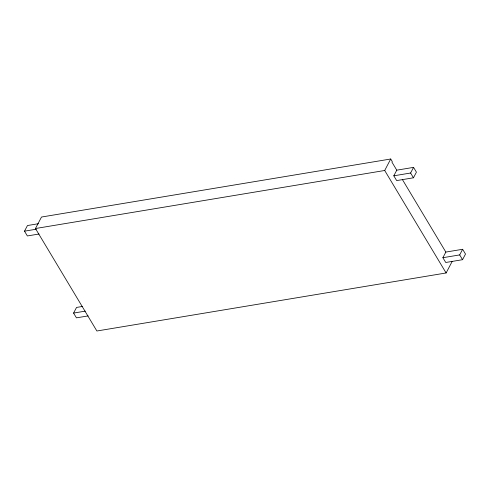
<?xml version="1.0" encoding="UTF-8"?>
<svg xmlns="http://www.w3.org/2000/svg" width="490" height="490" viewBox="0 0 490 490"><rect width="100%" height="100%" fill="white"/><g stroke="black" fill="none" stroke-linecap="round" stroke-linejoin="round"><path stroke-width="0.73" d="M39.047 234.006L27.36 235.947L24.5 231.17L27.458 225.535L38.41 223.716M452.148 261.476L446.114 272.967L96.879 331.001L35.464 228.524L41.497 217.033L390.732 158.999L392.27 161.559L391.957 162.153L396.765 170.171L393.807 175.806L396.667 180.583L413.462 177.79L416.42 172.155L413.554 167.378L396.765 170.171M88.127 315.909L76.446 317.851L73.58 313.073L76.538 307.438L82.381 306.464M35.464 228.524L384.705 170.489L390.732 158.999M393.807 175.806L410.602 173.013L413.554 167.378M442.887 257.703L445.845 252.074L462.64 249.281L465.5 254.059L462.542 259.694L445.747 262.481L442.887 257.703L459.681 254.916L462.64 249.281M24.5 231.17L36.18 229.228M73.58 313.073L85.266 311.132M410.602 173.013L413.462 177.79M459.681 254.916L462.542 259.694M402.37 179.524L445.845 252.074M384.705 170.489L446.114 272.967"/></g></svg>
